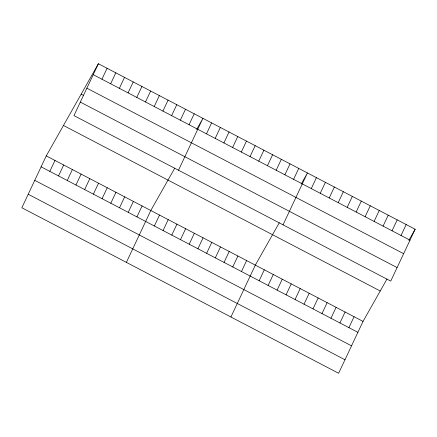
<?xml version="1.0" encoding="UTF-8"?>
<svg xmlns="http://www.w3.org/2000/svg" width="437" height="437" viewBox="0 0 437 437"><rect width="100%" height="100%" fill="white"/><g stroke="black" fill="none" stroke-linecap="round" stroke-linejoin="round"><path stroke-width="0.66" d="M98.38 63.726L73.968 115.603L390.738 281.111L415.15 229.239L98.38 63.726L46.262 155.889L21.85 207.761L338.62 373.274L363.032 321.397L386.996 279.019M49.823 171.375L54.969 160.439M101.941 79.217L107.092 68.281M58.536 175.931L63.682 164.989M110.654 83.767L115.8 72.832M67.249 180.481L72.395 169.54M119.367 88.323L124.512 77.382M75.956 185.031L81.107 174.095M128.074 92.873L133.225 81.932M84.669 189.582L89.814 178.646M136.786 97.424L141.932 86.488M93.381 194.137L98.527 183.196M145.499 101.974L150.645 91.038M102.094 198.688L107.24 187.746M154.212 106.53L159.358 95.588M110.801 203.238L115.952 192.302M162.919 111.08L168.07 100.139M119.514 207.788L124.66 196.852M171.632 115.63L176.777 104.689M128.227 212.344L133.372 201.402M180.344 120.18L185.49 109.245M136.934 216.894L142.085 205.953M189.057 124.731L194.203 113.795M126.386 262.38L150.792 210.508L174.762 168.13M178.504 170.222L202.915 118.345L196.661 129.407M154.359 225.995L159.505 215.059M206.477 133.837L211.623 122.895M163.072 230.545L168.218 219.609M215.19 138.387L220.335 127.451M171.779 235.101L176.93 224.159M223.897 142.937L229.048 132.001M180.492 239.651L185.638 228.709M232.61 147.493L237.755 136.552M189.205 244.201L194.35 233.265M241.322 152.043L246.468 141.102M197.917 248.751L203.063 237.815M250.035 156.593L255.181 145.658M206.625 253.307L211.776 242.366M258.742 161.144L263.893 150.208M215.337 257.857L220.483 246.916M267.455 165.699L272.601 154.758M224.05 262.408L229.196 251.472M276.168 170.25L281.313 159.308M232.757 266.958L237.908 256.022M284.88 174.8L290.026 163.864M241.47 271.514L246.621 260.572M293.588 179.35L298.739 168.414M230.922 317L255.328 265.122L279.292 222.75M283.039 224.837L307.446 172.965L301.191 184.026M259.157 280.751L264.303 269.815M311.275 188.593L316.421 177.651M268.132 285.443L273.278 274.502M320.25 193.28L325.396 182.344M277.107 290.13L282.253 279.194M329.225 197.972L334.371 187.031M286.082 294.822L291.228 283.881M338.2 202.659L343.351 191.723M295.057 299.509L300.208 288.573M347.175 207.351L352.326 196.41M304.032 304.201L309.183 293.26M356.15 212.038L361.301 201.102M313.007 308.888L318.158 297.952M365.124 216.73L370.276 205.789M321.982 313.58L327.133 302.639M374.099 221.417L379.25 210.481M330.956 318.267L336.108 307.331M383.08 226.109L388.225 215.168M339.937 322.959L345.083 312.018M392.055 230.796L397.2 219.86M348.912 327.646L354.057 316.71M401.029 235.488L406.175 224.547M408.895 240.295L415.15 229.239M93.228 74.667L410.004 240.175M86.876 88.176L403.646 253.684M81.178 94.141L83.5 95.353M80.326 102.094L397.096 267.602M63.458 125.474L380.228 290.987M46.262 155.889L363.032 321.397M41.111 166.825L357.887 332.339M34.758 180.334L351.528 345.847M28.208 194.252L344.979 359.766"/></g></svg>
